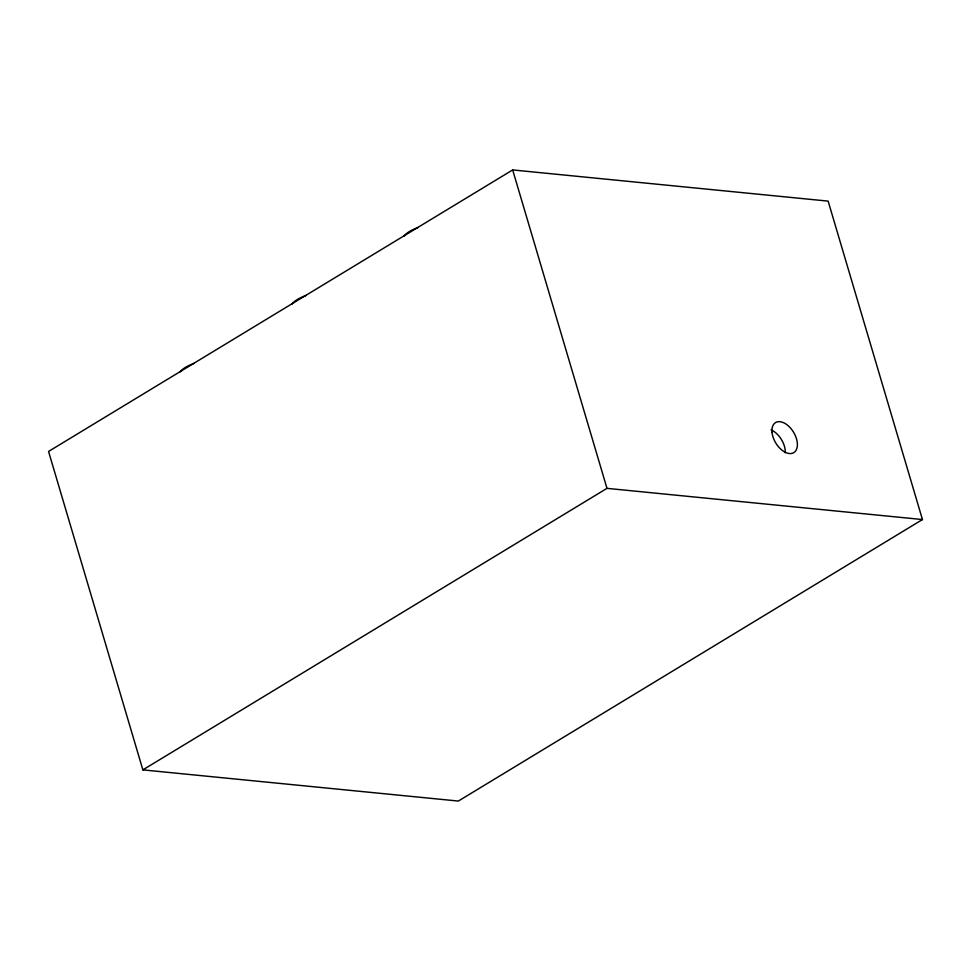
<?xml version="1.0" encoding="UTF-8"?>
<svg xmlns="http://www.w3.org/2000/svg" width="971" height="971" viewBox="0 0 971 971"><rect width="100%" height="100%" fill="white"/><g stroke="black" fill="none" stroke-linecap="round" stroke-linejoin="round"><path stroke-width="1.46" d="M512.664 169.937L48.55 451.454L142.871 769.882L458.336 801.063L922.45 519.546L828.129 201.118L512.664 169.937L606.984 488.352L922.45 519.546M142.871 769.882L606.984 488.352M180.169 371.881A20.5 6.712 -16.5 0 1 194.297 363.312M292.162 303.947A20.5 6.712 -16.5 0 1 306.29 295.378M404.154 236.014A20.5 6.712 -16.5 0 1 418.283 227.445M771.071 429.886A17.575 10.402 58.8 0 1 785.272 452.753M772.018 432.362A17.575 10.402 58.8 0 0 792.287 453.299A17.575 10.402 58.8 0 0 789.702 427.191A17.575 10.402 58.8 0 0 772.018 432.362"/></g></svg>
